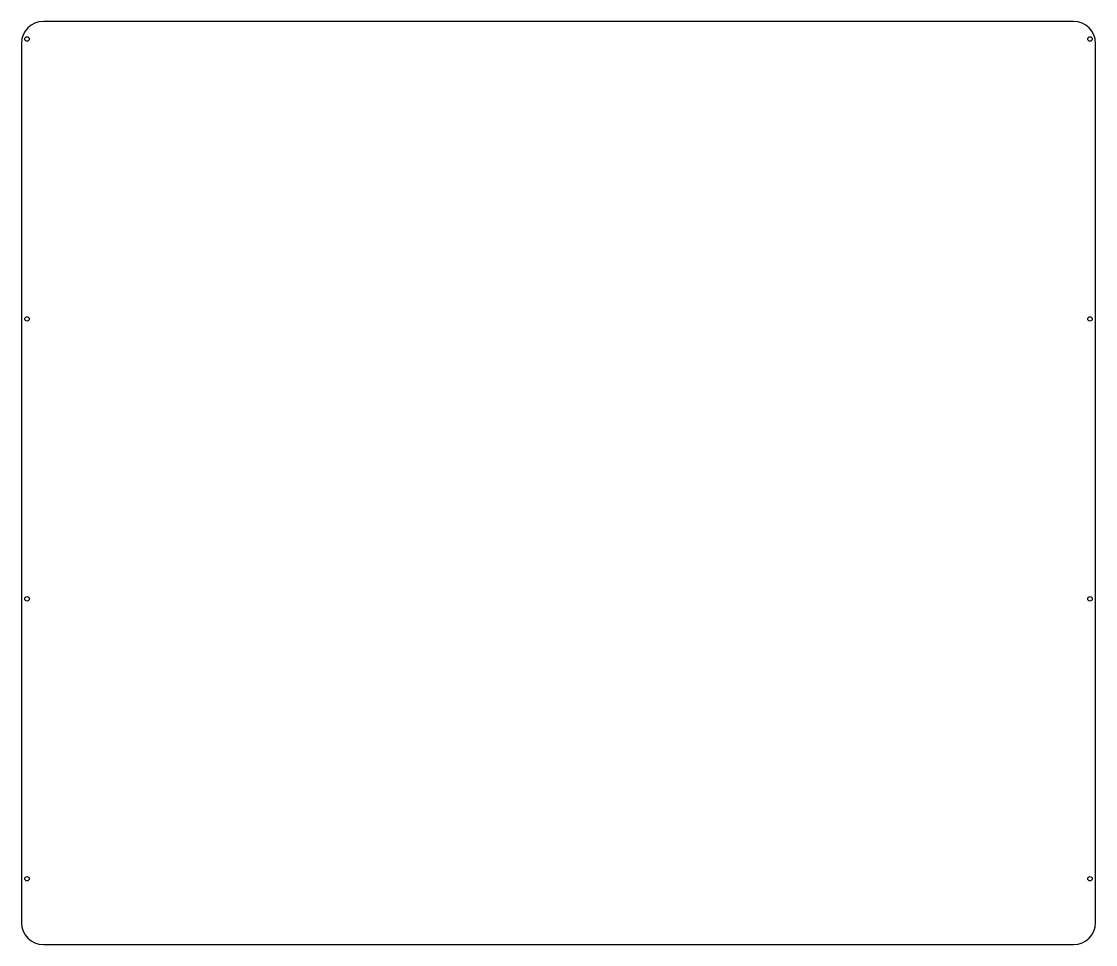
# Model space of a CAD drawing. Header units: millimetres. Extents: x 158 to 648, y 84 to 505.
import ezdxf

# ---------------------------------------------------------------- set-up
doc = ezdxf.new("R2010")
doc.units = ezdxf.units.MM

msp = doc.modelspace()

# ---------------------------------------------------------------- linework, layer by layer
at = {"color": 7, "linetype": 'Continuous', "lineweight": 25}
for p, q in [((638.31, 505.36), (168.31, 505.36)), ((158.31, 495.36), (158.31, 94.36)), ((648.31, 94.36), (648.31, 495.36)), ((168.31, 84.36), (638.31, 84.36))]:
    msp.add_line(p, q, dxfattribs=at)
for centre, radius in [((160.81, 497.37), 1.02), ((645.81, 497.37), 1.02), ((160.81, 369.7), 1.02), ((645.81, 369.7), 1.02), ((160.81, 242.03), 1.03), ((645.81, 242.03), 1.03), ((160.81, 114.36), 1.02), ((645.81, 114.36), 1.02)]:
    msp.add_circle(centre, radius, dxfattribs=at)
for centre, start, end in [((168.31, 495.36), 90, 180), ((638.31, 495.36), 0, 90), ((168.31, 94.36), 180, 270), ((638.31, 94.36), 270, 0)]:
    msp.add_arc(centre, 10, start, end, dxfattribs=at)

doc.saveas('drawing.dxf')
